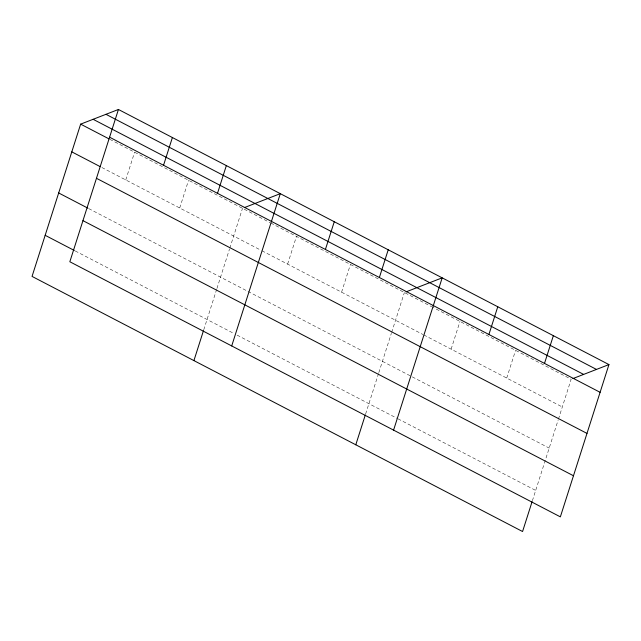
<?xml version="1.0" encoding="UTF-8"?>
<svg xmlns="http://www.w3.org/2000/svg" width="641" height="641" viewBox="0 0 641 641"><rect width="100%" height="100%" fill="white"/><g stroke="black" fill="none" stroke-linecap="round" stroke-linejoin="round"><path stroke-width="0.48" stroke-dasharray="3.21 2.4" d="M125.756 179.929L134.602 152.197M179.712 207.996L188.558 180.265M203.758 329.778L216.65 289.387M216.946 288.45L229.494 249.133M229.79 248.195L242.514 208.325M287.625 264.116L296.471 236.385M341.581 292.184L350.427 264.453M365.626 413.966L378.519 373.575M378.815 372.637L391.363 333.32M391.659 332.383L404.391 292.512M451.128 349.153L459.982 321.429M506.719 378.07L515.572 350.339M532.399 500.701L558.143 420.055M558.439 419.126L571.163 379.248L432.627 307.199M109.835 139.321L269.941 222.587M270.822 223.044L431.746 306.743M101.871 167.509L261.087 250.319M261.969 250.775L422.892 334.474M423.773 334.931L562.309 406.979M88.754 208.613L549.193 448.083M75.237 250.952L233.572 333.304M237.114 335.139L397.148 418.373M398.029 418.829L535.684 490.429"/><path stroke-width="0.96" d="M118.433 109.475L69.837 261.752L560.354 516.862L608.95 364.585L118.433 109.475L80.646 124.138L32.05 276.415L522.567 531.525L532.102 501.639M163.543 165.266L172.389 137.535M217.499 193.326L226.345 165.594M193.919 360.603L203.461 330.708M231.705 345.94L280.301 193.662L244.301 207.636M325.412 249.453L334.265 221.722M379.368 277.513L388.222 249.782M355.787 444.79L365.33 414.895M393.574 430.127L442.178 277.849L406.17 291.823M488.915 334.49L497.769 306.759M544.505 363.407L553.359 335.676M572.942 378.559L608.95 364.585M105.965 114.314L596.483 369.424M93.113 119.298L583.63 374.408M109.587 137.206L600.104 392.316M80.646 124.138L108.954 138.857M71.8 151.869L100.1 166.588M96.471 178.302L586.98 433.412M58.684 192.965L87.873 208.149M82.953 220.648L573.471 475.758M45.166 235.311L74.356 250.495"/></g></svg>
